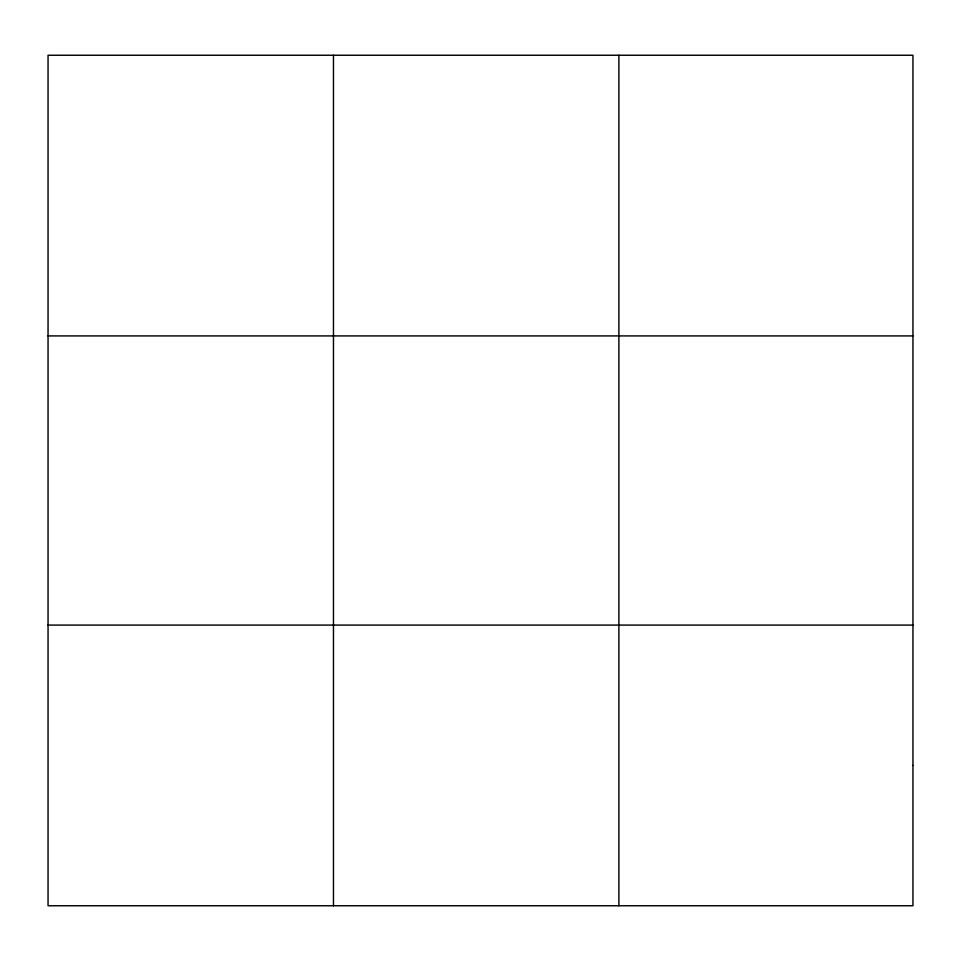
<?xml version="1.0" encoding="UTF-8"?>
<svg xmlns="http://www.w3.org/2000/svg" width="961" height="961" viewBox="0 0 961 961"><rect width="100%" height="100%" fill="white"/><g stroke="black" fill="none" stroke-linecap="round" stroke-linejoin="round"><path stroke-width="1.44" d="M333.467 55.245L333.467 905.755M618.884 55.245L618.884 905.755M48.05 335.918L912.95 335.918M48.05 625.082L912.95 625.082M912.95 765.424L912.95 905.755L48.05 905.755L48.05 55.245L912.95 55.245L912.95 765.424"/></g></svg>
